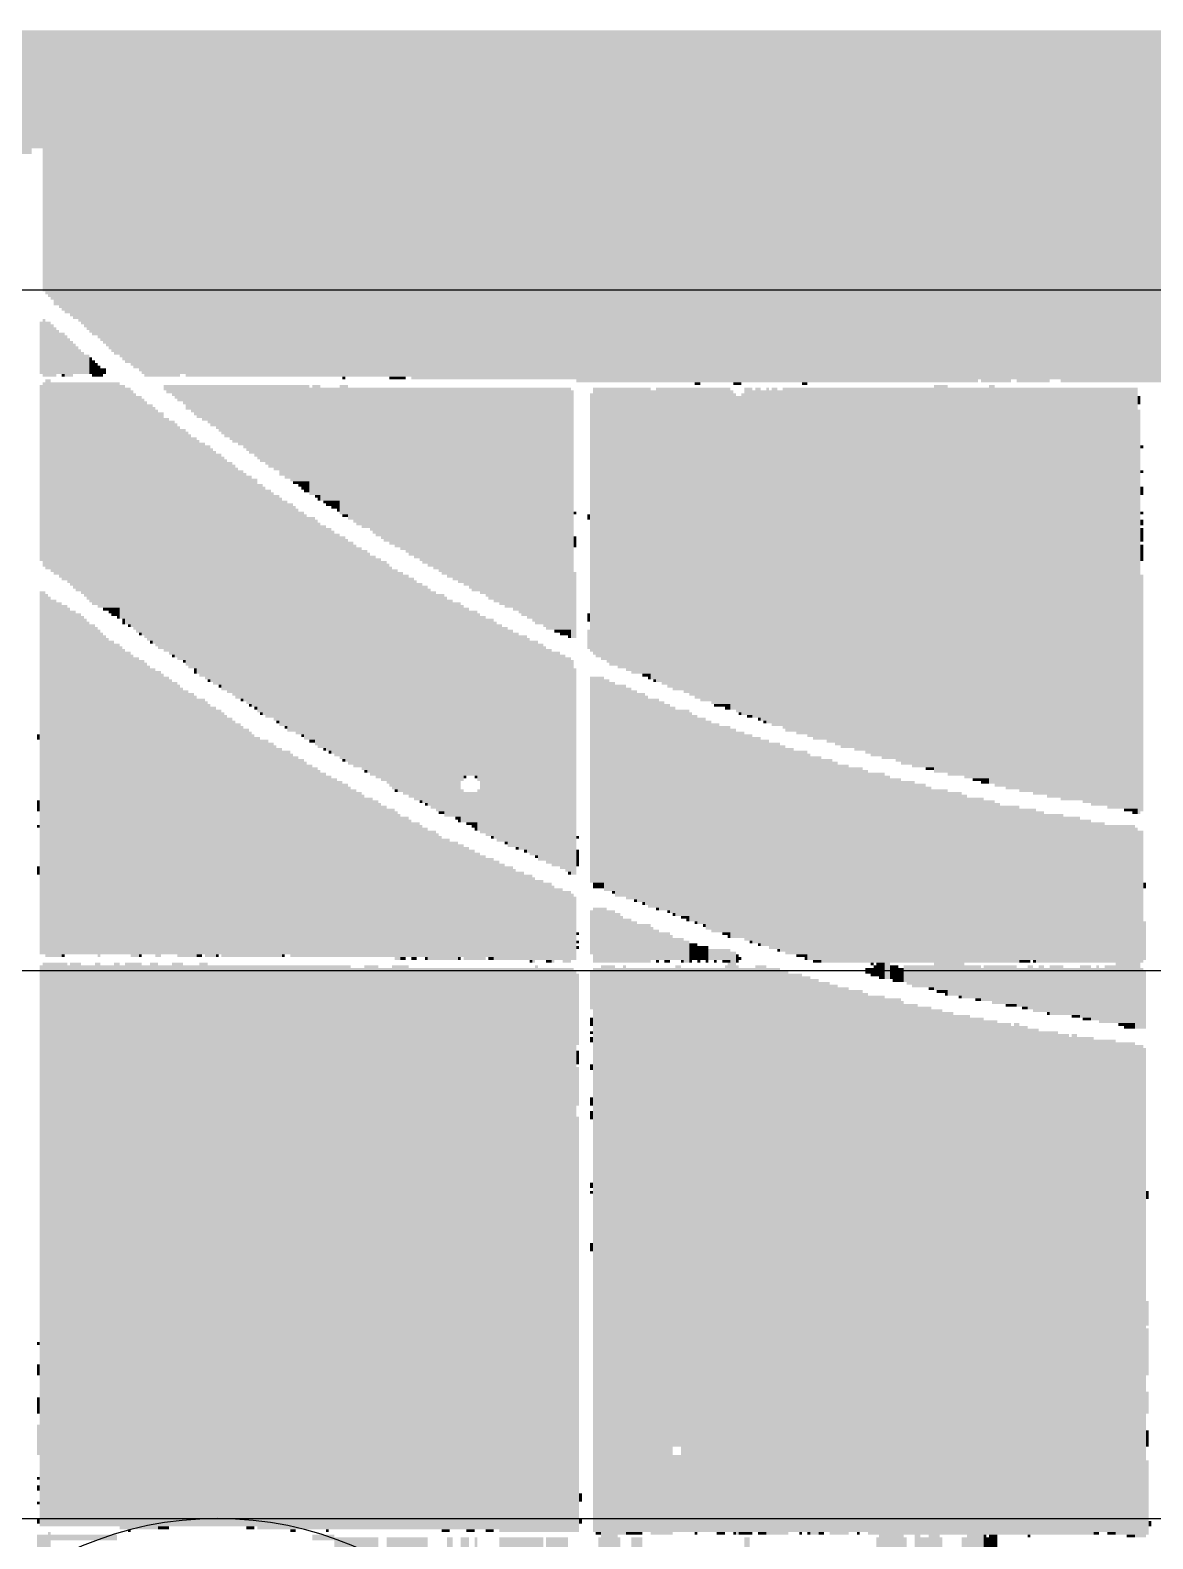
# Model space of a CAD drawing. Extents: x 0 to 19.7, y 0 to 11.
# Drawn here: x 9.705 to 12.667, y 6.698 to 10.681 of the extents above; entities that cross this region are included whole.
import ezdxf

# ---------------------------------------------------------------- set-up
doc = ezdxf.new("R2010")
doc.units = 0
doc.layers.get('0').update_dxf_attribs({"linetype": 'CONTINUOUS'})
doc.layers.add('1', color=1, linetype='CONTINUOUS')

# ---------------------------------------------------------------- blocks, each defined once
blk = doc.blocks.new('*U0')
at = {"color": 7}
for points in [[(0, 1471), (2713, 1471), (0, 1452), (2713, 1452)], [(313, 1452), (2713, 1452), (313, 1450), (2713, 1450)], [(314, 1450), (2713, 1450), (314, 1438), (2713, 1438)], [(315, 1438), (2713, 1438), (315, 1428), (2713, 1428)], [(315, 1428), (1337, 1428), (315, 1426), (1337, 1426)], [(1341, 1428), (2713, 1428), (1341, 1408), (2713, 1408)], [(1341, 1408), (2356, 1408), (1341, 1407), (2356, 1407)], [(1341, 1407), (2355, 1407), (1341, 1406), (2355, 1406)], [(1341, 1406), (2354, 1406), (1341, 1376), (2354, 1376)], [(1342, 1376), (2354, 1376), (1342, 1375), (2354, 1375)], [(1343, 1375), (2354, 1375), (1343, 1374), (2354, 1374)], [(1344, 1374), (2354, 1374), (1344, 1373), (2354, 1373)], [(1345, 1373), (2354, 1373), (1345, 1371), (2354, 1371)], [(1341, 1366), (1342, 1366), (1341, 1345), (1342, 1345)], [(1347, 1371), (2354, 1371), (1347, 1370), (2354, 1370)], [(1348, 1370), (2354, 1370), (1348, 1369), (2354, 1369)], [(1349, 1369), (2354, 1369), (1349, 1368), (2354, 1368)], [(1351, 1368), (2353, 1368), (1351, 1367), (2353, 1367)], [(1352, 1367), (2353, 1367), (1352, 1366), (2353, 1366)], [(1354, 1366), (2352, 1366), (1354, 1365), (2352, 1365)], [(1340, 1365), (1341, 1365), (1340, 1346), (1341, 1346)], [(1342, 1365), (1344, 1365), (1342, 1345), (1344, 1345)], [(1344, 1364), (1345, 1364), (1344, 1345), (1345, 1345)], [(1345, 1363), (1346, 1363), (1345, 1345), (1346, 1345)], [(1346, 1362), (1347, 1362), (1346, 1346), (1347, 1346)], [(1347, 1361), (1349, 1361), (1347, 1346), (1349, 1346)], [(1355, 1365), (2350, 1365), (1355, 1364), (2350, 1364)], [(1356, 1364), (2349, 1364), (1356, 1363), (2349, 1363)], [(1357, 1363), (2348, 1363), (1357, 1362), (2348, 1362)], [(1358, 1362), (2347, 1362), (1358, 1361), (2347, 1361)], [(1359, 1361), (2346, 1361), (1359, 1360), (2346, 1360)], [(1349, 1360), (1350, 1360), (1349, 1345), (1350, 1345)], [(1350, 1359), (1351, 1359), (1350, 1345), (1351, 1345)], [(1351, 1358), (1352, 1358), (1351, 1345), (1352, 1345)], [(1352, 1357), (1353, 1357), (1352, 1346), (1353, 1346)], [(1353, 1356), (1354, 1356), (1353, 1346), (1354, 1346)], [(1354, 1355), (1355, 1355), (1354, 1346), (1355, 1346)], [(1361, 1360), (2345, 1360), (1361, 1359), (2345, 1359)], [(1362, 1359), (2343, 1359), (1362, 1358), (2343, 1358)], [(1363, 1358), (2343, 1358), (1363, 1357), (2343, 1357)], [(1364, 1357), (2341, 1357), (1364, 1356), (2341, 1356)], [(1365, 1356), (2340, 1356), (1365, 1355), (2340, 1355)], [(1366, 1355), (2339, 1355), (1366, 1354), (2339, 1354)], [(1355, 1354), (1356, 1354), (1355, 1346), (1356, 1346)], [(1356, 1353), (1358, 1353), (1356, 1346), (1358, 1346)], [(1358, 1352), (1359, 1352), (1358, 1346), (1359, 1346)], [(1359, 1351), (1360, 1351), (1359, 1345), (1360, 1345)], [(1360, 1350), (1361, 1350), (1360, 1345), (1361, 1345)], [(1367, 1354), (2338, 1354), (1367, 1353), (2338, 1353)], [(1369, 1353), (2337, 1353), (1369, 1352), (2337, 1352)], [(1370, 1352), (2336, 1352), (1370, 1351), (2336, 1351)], [(1371, 1351), (2334, 1351), (1371, 1350), (2334, 1350)], [(1373, 1350), (2333, 1350), (1373, 1349), (2333, 1349)], [(1342, 1344), (1344, 1344), (1342, 1275), (1344, 1275)], [(1348, 1346), (1349, 1346), (1348, 1345), (1349, 1345)], [(1361, 1349), (1362, 1349), (1361, 1345), (1362, 1345)], [(1362, 1348), (1364, 1348), (1362, 1346), (1364, 1346)], [(1362, 1346), (1363, 1346), (1362, 1345), (1363, 1345)], [(1374, 1349), (2332, 1349), (1374, 1348), (2332, 1348)], [(1376, 1348), (2331, 1348), (1376, 1347), (2331, 1347)], [(1377, 1347), (2330, 1347), (1377, 1346), (2330, 1346)], [(1378, 1346), (1391, 1346), (1378, 1345), (1391, 1345)], [(1393, 1346), (2329, 1346), (1393, 1345), (2329, 1345)], [(1450, 1345), (1451, 1345), (1450, 1344), (1451, 1344)], [(1467, 1345), (1473, 1345), (1467, 1344), (1473, 1344)], [(1475, 1345), (2328, 1345), (1475, 1344), (2328, 1344)], [(1535, 1344), (1681, 1344), (1535, 1343), (1681, 1343)], [(1682, 1344), (1693, 1344), (1682, 1343), (1693, 1343)], [(1695, 1344), (1707, 1344), (1695, 1343), (1707, 1343)], [(1711, 1344), (2153, 1344), (1711, 1343), (2153, 1343)], [(1340, 1342), (1341, 1342), (1340, 1278), (1341, 1278)], [(1341, 1343), (1342, 1343), (1341, 1276), (1342, 1276)], [(1344, 1343), (1369, 1343), (1344, 1274), (1369, 1274)], [(1369, 1342), (1371, 1342), (1369, 1257), (1371, 1257)], [(1371, 1341), (1373, 1341), (1371, 1255), (1373, 1255)], [(1373, 1340), (1374, 1340), (1373, 1254), (1374, 1254)], [(1374, 1339), (1375, 1339), (1374, 1253), (1375, 1253)], [(1385, 1342), (1438, 1342), (1385, 1340), (1438, 1340)], [(1386, 1340), (1438, 1340), (1386, 1339), (1438, 1339)], [(1388, 1339), (1438, 1339), (1388, 1338), (1438, 1338)], [(1438, 1341), (1439, 1341), (1438, 1302), (1439, 1302)], [(1439, 1342), (1442, 1342), (1439, 1302), (1442, 1302)], [(1442, 1341), (1449, 1341), (1442, 1300), (1449, 1300)], [(1449, 1342), (1452, 1342), (1449, 1295), (1452, 1295)], [(1452, 1341), (1533, 1341), (1452, 1293), (1533, 1293)], [(1533, 1340), (1534, 1340), (1533, 1250), (1534, 1250)], [(1540, 1339), (1541, 1339), (1540, 1245), (1541, 1245)], [(1541, 1341), (1562, 1341), (1541, 1244), (1562, 1244)], [(1562, 1340), (1564, 1340), (1562, 1235), (1564, 1235)], [(1564, 1341), (1591, 1341), (1564, 1234), (1591, 1234)], [(1578, 1343), (1580, 1343), (1578, 1342), (1580, 1342)], [(1591, 1340), (1592, 1340), (1591, 1224), (1592, 1224)], [(1592, 1343), (1595, 1343), (1592, 1342), (1595, 1342)], [(1592, 1339), (1593, 1339), (1592, 1224), (1593, 1224)], [(1595, 1339), (1596, 1339), (1595, 1222), (1596, 1222)], [(1596, 1341), (1599, 1341), (1596, 1222), (1599, 1222)], [(1599, 1340), (1600, 1340), (1599, 1221), (1600, 1221)], [(1600, 1341), (1602, 1341), (1600, 1221), (1602, 1221)], [(1602, 1340), (1604, 1340), (1602, 1220), (1604, 1220)], [(1604, 1341), (1605, 1341), (1604, 1219), (1605, 1219)], [(1605, 1340), (1606, 1340), (1605, 1219), (1606, 1219)], [(1606, 1341), (1608, 1341), (1606, 1218), (1608, 1218)], [(1608, 1340), (1610, 1340), (1608, 1218), (1610, 1218)], [(1610, 1341), (1665, 1341), (1610, 1217), (1665, 1217)], [(1617, 1343), (1619, 1343), (1617, 1342), (1619, 1342)], [(1665, 1342), (1670, 1342), (1665, 1201), (1670, 1201)], [(1670, 1341), (1685, 1341), (1670, 1200), (1685, 1200)], [(1685, 1342), (1687, 1342), (1685, 1197), (1687, 1197)], [(1687, 1341), (1739, 1341), (1687, 1196), (1739, 1196)], [(1375, 1338), (1377, 1338), (1375, 1252), (1377, 1252)], [(1377, 1337), (1378, 1337), (1377, 1251), (1378, 1251)], [(1378, 1336), (1379, 1336), (1378, 1250), (1379, 1250)], [(1379, 1335), (1381, 1335), (1379, 1249), (1381, 1249)], [(1381, 1334), (1382, 1334), (1381, 1248), (1382, 1248)], [(1382, 1333), (1383, 1333), (1382, 1247), (1383, 1247)], [(1389, 1338), (1438, 1338), (1389, 1337), (1438, 1337)], [(1390, 1337), (1438, 1337), (1390, 1336), (1438, 1336)], [(1392, 1336), (1438, 1336), (1392, 1335), (1438, 1335)], [(1393, 1335), (1438, 1335), (1393, 1333), (1438, 1333)], [(1395, 1333), (1438, 1333), (1395, 1332), (1438, 1332)], [(1593, 1338), (1595, 1338), (1593, 1223), (1595, 1223)], [(1739, 1338), (1740, 1338), (1739, 1335), (1740, 1335)], [(1739, 1333), (1740, 1333), (1739, 1186), (1740, 1186)], [(1383, 1332), (1385, 1332), (1383, 1246), (1385, 1246)], [(1385, 1330), (1387, 1330), (1385, 1245), (1387, 1245)], [(1387, 1329), (1389, 1329), (1387, 1244), (1389, 1244)], [(1389, 1328), (1390, 1328), (1389, 1243), (1390, 1243)], [(1396, 1332), (1438, 1332), (1396, 1331), (1438, 1331)], [(1397, 1331), (1438, 1331), (1397, 1330), (1438, 1330)], [(1399, 1330), (1438, 1330), (1399, 1329), (1438, 1329)], [(1401, 1329), (1438, 1329), (1401, 1328), (1438, 1328)], [(1402, 1328), (1438, 1328), (1402, 1327), (1438, 1327)], [(1390, 1327), (1391, 1327), (1390, 1242), (1391, 1242)], [(1391, 1326), (1393, 1326), (1391, 1242), (1393, 1242)], [(1393, 1325), (1394, 1325), (1393, 1240), (1394, 1240)], [(1394, 1324), (1395, 1324), (1394, 1239), (1395, 1239)], [(1395, 1323), (1397, 1323), (1395, 1239), (1397, 1239)], [(1397, 1322), (1398, 1322), (1397, 1237), (1398, 1237)], [(1404, 1327), (1438, 1327), (1404, 1326), (1438, 1326)], [(1405, 1326), (1438, 1326), (1405, 1325), (1438, 1325)], [(1406, 1325), (1438, 1325), (1406, 1324), (1438, 1324)], [(1407, 1324), (1438, 1324), (1407, 1323), (1438, 1323)], [(1409, 1323), (1438, 1323), (1409, 1322), (1438, 1322)], [(1410, 1322), (1438, 1322), (1410, 1321), (1438, 1321)], [(1398, 1321), (1400, 1321), (1398, 1236), (1400, 1236)], [(1400, 1320), (1402, 1320), (1400, 1235), (1402, 1235)], [(1402, 1319), (1403, 1319), (1402, 1234), (1403, 1234)], [(1403, 1318), (1404, 1318), (1403, 1233), (1404, 1233)], [(1404, 1317), (1406, 1317), (1404, 1233), (1406, 1233)], [(1412, 1321), (1438, 1321), (1412, 1320), (1438, 1320)], [(1414, 1320), (1438, 1320), (1414, 1319), (1438, 1319)], [(1415, 1319), (1438, 1319), (1415, 1318), (1438, 1318)], [(1416, 1318), (1438, 1318), (1416, 1317), (1438, 1317)], [(1418, 1317), (1438, 1317), (1418, 1316), (1438, 1316)], [(1740, 1320), (1741, 1320), (1740, 1319), (1741, 1319)], [(1406, 1316), (1407, 1316), (1406, 1231), (1407, 1231)], [(1407, 1315), (1408, 1315), (1407, 1231), (1408, 1231)], [(1408, 1314), (1410, 1314), (1408, 1230), (1410, 1230)], [(1410, 1313), (1411, 1313), (1410, 1229), (1411, 1229)], [(1411, 1312), (1412, 1312), (1411, 1228), (1412, 1228)], [(1412, 1311), (1414, 1311), (1412, 1228), (1414, 1228)], [(1419, 1316), (1438, 1316), (1419, 1315), (1438, 1315)], [(1420, 1315), (1438, 1315), (1420, 1314), (1438, 1314)], [(1422, 1314), (1438, 1314), (1422, 1313), (1438, 1313)], [(1423, 1313), (1438, 1313), (1423, 1312), (1438, 1312)], [(1425, 1312), (1438, 1312), (1425, 1311), (1438, 1311)], [(1427, 1311), (1438, 1311), (1427, 1309), (1438, 1309)], [(1740, 1311), (1741, 1311), (1740, 1310), (1741, 1310)], [(1414, 1310), (1415, 1310), (1414, 1227), (1415, 1227)], [(1415, 1309), (1417, 1309), (1415, 1226), (1417, 1226)], [(1417, 1308), (1419, 1308), (1417, 1225), (1419, 1225)], [(1419, 1306), (1421, 1306), (1419, 1223), (1421, 1223)], [(1429, 1309), (1438, 1309), (1429, 1308), (1438, 1308)], [(1431, 1308), (1438, 1308), (1431, 1307), (1438, 1307)], [(1432, 1307), (1438, 1307), (1432, 1306), (1438, 1306)], [(1434, 1306), (1438, 1306), (1434, 1305), (1438, 1305)], [(1421, 1305), (1422, 1305), (1421, 1222), (1422, 1222)], [(1422, 1304), (1424, 1304), (1422, 1221), (1424, 1221)], [(1424, 1303), (1425, 1303), (1424, 1221), (1425, 1221)], [(1425, 1302), (1427, 1302), (1425, 1220), (1427, 1220)], [(1427, 1301), (1428, 1301), (1427, 1218), (1428, 1218)], [(1428, 1300), (1430, 1300), (1428, 1218), (1430, 1218)], [(1435, 1305), (1438, 1305), (1435, 1304), (1438, 1304)], [(1436, 1304), (1438, 1304), (1436, 1303), (1438, 1303)], [(1440, 1302), (1442, 1302), (1440, 1301), (1442, 1301)], [(1441, 1301), (1442, 1301), (1441, 1300), (1442, 1300)], [(1443, 1300), (1449, 1300), (1443, 1299), (1449, 1299)], [(1740, 1305), (1741, 1305), (1740, 1302), (1741, 1302)], [(1430, 1299), (1432, 1299), (1430, 1216), (1432, 1216)], [(1432, 1298), (1433, 1298), (1432, 1216), (1433, 1216)], [(1433, 1297), (1434, 1297), (1433, 1215), (1434, 1215)], [(1434, 1296), (1436, 1296), (1434, 1215), (1436, 1215)], [(1436, 1295), (1437, 1295), (1436, 1213), (1437, 1213)], [(1444, 1299), (1449, 1299), (1444, 1298), (1449, 1298)], [(1446, 1298), (1449, 1298), (1446, 1297), (1449, 1297)], [(1448, 1297), (1449, 1297), (1448, 1296), (1449, 1296)], [(1450, 1295), (1452, 1295), (1450, 1294), (1452, 1294)], [(1534, 1296), (1535, 1296), (1534, 1295), (1535, 1295)], [(1539, 1295), (1540, 1295), (1539, 1293), (1540, 1293)], [(1740, 1296), (1741, 1296), (1740, 1295), (1741, 1295)], [(1437, 1294), (1440, 1294), (1437, 1213), (1440, 1213)], [(1440, 1293), (1441, 1293), (1440, 1211), (1441, 1211)], [(1441, 1292), (1442, 1292), (1441, 1210), (1442, 1210)], [(1442, 1291), (1444, 1291), (1442, 1210), (1444, 1210)], [(1444, 1290), (1446, 1290), (1444, 1209), (1446, 1209)], [(1446, 1289), (1447, 1289), (1446, 1208), (1447, 1208)], [(1454, 1293), (1533, 1293), (1454, 1292), (1533, 1292)], [(1455, 1292), (1533, 1292), (1455, 1291), (1533, 1291)], [(1457, 1291), (1533, 1291), (1457, 1290), (1533, 1290)], [(1460, 1290), (1533, 1290), (1460, 1289), (1533, 1289)], [(1461, 1289), (1533, 1289), (1461, 1288), (1533, 1288)], [(1740, 1293), (1741, 1293), (1740, 1291), (1741, 1291)], [(1740, 1290), (1741, 1290), (1740, 1285), (1741, 1285)], [(1447, 1288), (1449, 1288), (1447, 1207), (1449, 1207)], [(1449, 1287), (1451, 1287), (1449, 1206), (1451, 1206)], [(1451, 1286), (1452, 1286), (1451, 1205), (1452, 1205)], [(1452, 1285), (1454, 1285), (1452, 1204), (1454, 1204)], [(1454, 1284), (1455, 1284), (1454, 1203), (1455, 1203)], [(1462, 1288), (1533, 1288), (1462, 1287), (1533, 1287)], [(1464, 1287), (1533, 1287), (1464, 1286), (1533, 1286)], [(1465, 1286), (1533, 1286), (1465, 1285), (1533, 1285)], [(1467, 1285), (1533, 1285), (1467, 1284), (1533, 1284)], [(1469, 1284), (1533, 1284), (1469, 1283), (1533, 1283)], [(1534, 1287), (1535, 1287), (1534, 1283), (1535, 1283)], [(1740, 1284), (1741, 1284), (1740, 1278), (1741, 1278)], [(1455, 1283), (1457, 1283), (1455, 1203), (1457, 1203)], [(1457, 1282), (1459, 1282), (1457, 1202), (1459, 1202)], [(1459, 1281), (1460, 1281), (1459, 1201), (1460, 1201)], [(1460, 1280), (1462, 1280), (1460, 1200), (1462, 1200)], [(1462, 1279), (1464, 1279), (1462, 1199), (1464, 1199)], [(1471, 1283), (1533, 1283), (1471, 1282), (1533, 1282)], [(1473, 1282), (1533, 1282), (1473, 1281), (1533, 1281)], [(1474, 1281), (1533, 1281), (1474, 1280), (1533, 1280)], [(1476, 1280), (1533, 1280), (1476, 1279), (1533, 1279)], [(1478, 1279), (1533, 1279), (1478, 1278), (1533, 1278)], [(1345, 1274), (1369, 1274), (1345, 1273), (1369, 1273)], [(1347, 1273), (1369, 1273), (1347, 1272), (1369, 1272)], [(1464, 1278), (1466, 1278), (1464, 1198), (1466, 1198)], [(1466, 1277), (1467, 1277), (1466, 1197), (1467, 1197)], [(1467, 1276), (1468, 1276), (1467, 1196), (1468, 1196)], [(1468, 1275), (1470, 1275), (1468, 1195), (1470, 1195)], [(1470, 1274), (1472, 1274), (1470, 1194), (1472, 1194)], [(1472, 1273), (1474, 1273), (1472, 1193), (1474, 1193)], [(1479, 1278), (1533, 1278), (1479, 1277), (1533, 1277)], [(1481, 1277), (1533, 1277), (1481, 1276), (1533, 1276)], [(1483, 1276), (1533, 1276), (1483, 1275), (1533, 1275)], [(1485, 1275), (1533, 1275), (1485, 1274), (1533, 1274)], [(1486, 1274), (1533, 1274), (1486, 1273), (1533, 1273)], [(1488, 1273), (1533, 1273), (1488, 1272), (1533, 1272)], [(1534, 1274), (1535, 1274), (1534, 1250), (1535, 1250)], [(1740, 1273), (1741, 1273), (1740, 1187), (1741, 1187)], [(1348, 1272), (1369, 1272), (1348, 1271), (1369, 1271)], [(1350, 1271), (1369, 1271), (1350, 1270), (1369, 1270)], [(1351, 1270), (1369, 1270), (1351, 1269), (1369, 1269)], [(1352, 1269), (1369, 1269), (1352, 1268), (1369, 1268)], [(1353, 1268), (1369, 1268), (1353, 1267), (1369, 1267)], [(1474, 1272), (1476, 1272), (1474, 1192), (1476, 1192)], [(1476, 1271), (1477, 1271), (1476, 1191), (1477, 1191)], [(1477, 1270), (1479, 1270), (1477, 1191), (1479, 1191)], [(1479, 1269), (1481, 1269), (1479, 1190), (1481, 1190)], [(1481, 1268), (1482, 1268), (1481, 1189), (1482, 1189)], [(1490, 1272), (1533, 1272), (1490, 1271), (1533, 1271)], [(1492, 1271), (1533, 1271), (1492, 1270), (1533, 1270)], [(1494, 1270), (1533, 1270), (1494, 1269), (1533, 1269)], [(1496, 1269), (1533, 1269), (1496, 1268), (1533, 1268)], [(1497, 1268), (1533, 1268), (1497, 1267), (1533, 1267)], [(1340, 1267), (1342, 1267), (1340, 1135), (1342, 1135)], [(1342, 1266), (1343, 1266), (1342, 1134), (1343, 1134)], [(1343, 1265), (1344, 1265), (1343, 1134), (1344, 1134)], [(1344, 1264), (1346, 1264), (1344, 1134), (1346, 1134)], [(1346, 1263), (1348, 1263), (1346, 1134), (1348, 1134)], [(1348, 1262), (1350, 1262), (1348, 1135), (1350, 1135)], [(1355, 1267), (1369, 1267), (1355, 1266), (1369, 1266)], [(1356, 1266), (1369, 1266), (1356, 1265), (1369, 1265)], [(1357, 1265), (1369, 1265), (1357, 1264), (1369, 1264)], [(1358, 1264), (1369, 1264), (1358, 1263), (1369, 1263)], [(1359, 1263), (1369, 1263), (1359, 1262), (1369, 1262)], [(1361, 1262), (1369, 1262), (1361, 1261), (1369, 1261)], [(1482, 1267), (1484, 1267), (1482, 1188), (1484, 1188)], [(1484, 1266), (1487, 1266), (1484, 1187), (1487, 1187)], [(1487, 1265), (1488, 1265), (1487, 1185), (1488, 1185)], [(1488, 1264), (1490, 1264), (1488, 1185), (1490, 1185)], [(1490, 1263), (1493, 1263), (1490, 1185), (1493, 1185)], [(1493, 1262), (1494, 1262), (1493, 1198), (1494, 1198)], [(1500, 1267), (1533, 1267), (1500, 1266), (1533, 1266)], [(1502, 1266), (1533, 1266), (1502, 1265), (1533, 1265)], [(1503, 1265), (1533, 1265), (1503, 1264), (1533, 1264)], [(1505, 1264), (1533, 1264), (1505, 1263), (1533, 1263)], [(1507, 1263), (1533, 1263), (1507, 1262), (1533, 1262)], [(1509, 1262), (1533, 1262), (1509, 1261), (1533, 1261)], [(1350, 1261), (1351, 1261), (1350, 1135), (1351, 1135)], [(1351, 1260), (1353, 1260), (1351, 1135), (1353, 1135)], [(1353, 1259), (1355, 1259), (1353, 1135), (1355, 1135)], [(1355, 1258), (1356, 1258), (1355, 1135), (1356, 1135)], [(1356, 1257), (1357, 1257), (1356, 1135), (1357, 1135)], [(1363, 1261), (1369, 1261), (1363, 1260), (1369, 1260)], [(1365, 1260), (1369, 1260), (1365, 1259), (1369, 1259)], [(1366, 1259), (1369, 1259), (1366, 1258), (1369, 1258)], [(1368, 1258), (1369, 1258), (1368, 1257), (1369, 1257)], [(1370, 1257), (1371, 1257), (1370, 1255), (1371, 1255)], [(1494, 1261), (1496, 1261), (1494, 1200), (1496, 1200)], [(1496, 1260), (1499, 1260), (1496, 1200), (1499, 1200)], [(1499, 1259), (1500, 1259), (1499, 1198), (1500, 1198)], [(1500, 1258), (1502, 1258), (1500, 1179), (1502, 1179)], [(1502, 1257), (1505, 1257), (1502, 1178), (1505, 1178)], [(1512, 1261), (1533, 1261), (1512, 1260), (1533, 1260)], [(1514, 1260), (1533, 1260), (1514, 1259), (1533, 1259)], [(1515, 1259), (1533, 1259), (1515, 1258), (1533, 1258)], [(1517, 1258), (1533, 1258), (1517, 1257), (1533, 1257)], [(1519, 1257), (1533, 1257), (1519, 1256), (1533, 1256)], [(1539, 1259), (1540, 1259), (1539, 1256), (1540, 1256)], [(1357, 1256), (1358, 1256), (1357, 1135), (1358, 1135)], [(1358, 1255), (1360, 1255), (1358, 1135), (1360, 1135)], [(1360, 1254), (1361, 1254), (1360, 1135), (1361, 1135)], [(1361, 1253), (1362, 1253), (1361, 1134), (1362, 1134)], [(1362, 1252), (1363, 1252), (1362, 1135), (1363, 1135)], [(1363, 1251), (1364, 1251), (1363, 1135), (1364, 1135)], [(1372, 1255), (1373, 1255), (1372, 1254), (1373, 1254)], [(1376, 1252), (1377, 1252), (1376, 1251), (1377, 1251)], [(1505, 1256), (1506, 1256), (1505, 1177), (1506, 1177)], [(1506, 1255), (1508, 1255), (1506, 1176), (1508, 1176)], [(1508, 1254), (1510, 1254), (1508, 1176), (1510, 1176)], [(1510, 1253), (1512, 1253), (1510, 1174), (1512, 1174)], [(1512, 1252), (1514, 1252), (1512, 1174), (1514, 1174)], [(1514, 1251), (1517, 1251), (1514, 1173), (1517, 1173)], [(1520, 1256), (1533, 1256), (1520, 1255), (1533, 1255)], [(1523, 1255), (1533, 1255), (1523, 1254), (1533, 1254)], [(1524, 1254), (1533, 1254), (1524, 1253), (1533, 1253)], [(1527, 1253), (1533, 1253), (1527, 1252), (1533, 1252)], [(1529, 1252), (1533, 1252), (1529, 1251), (1533, 1251)], [(1532, 1251), (1533, 1251), (1532, 1250), (1533, 1250)], [(1539, 1253), (1540, 1253), (1539, 1246), (1540, 1246)], [(1364, 1250), (1365, 1250), (1364, 1135), (1365, 1135)], [(1365, 1249), (1367, 1249), (1365, 1135), (1367, 1135)], [(1367, 1248), (1369, 1248), (1367, 1135), (1369, 1135)], [(1369, 1247), (1370, 1247), (1369, 1135), (1370, 1135)], [(1370, 1246), (1371, 1246), (1370, 1135), (1371, 1135)], [(1380, 1249), (1381, 1249), (1380, 1248), (1381, 1248)], [(1517, 1250), (1518, 1250), (1517, 1172), (1518, 1172)], [(1518, 1249), (1521, 1249), (1518, 1171), (1521, 1171)], [(1521, 1248), (1523, 1248), (1521, 1169), (1523, 1169)], [(1523, 1247), (1524, 1247), (1523, 1169), (1524, 1169)], [(1524, 1246), (1526, 1246), (1524, 1168), (1526, 1168)], [(1371, 1245), (1373, 1245), (1371, 1135), (1373, 1135)], [(1373, 1244), (1374, 1244), (1373, 1134), (1374, 1134)], [(1374, 1243), (1376, 1243), (1374, 1134), (1376, 1134)], [(1376, 1242), (1378, 1242), (1376, 1135), (1378, 1135)], [(1378, 1241), (1379, 1241), (1378, 1135), (1379, 1135)], [(1379, 1240), (1380, 1240), (1379, 1135), (1380, 1135)], [(1388, 1244), (1389, 1244), (1388, 1243), (1389, 1243)], [(1392, 1242), (1393, 1242), (1392, 1241), (1393, 1241)], [(1526, 1245), (1529, 1245), (1526, 1167), (1529, 1167)], [(1529, 1244), (1531, 1244), (1529, 1166), (1531, 1166)], [(1531, 1243), (1533, 1243), (1531, 1165), (1533, 1165)], [(1533, 1242), (1534, 1242), (1533, 1164), (1534, 1164)], [(1542, 1244), (1562, 1244), (1542, 1243), (1562, 1243)], [(1544, 1243), (1562, 1243), (1544, 1242), (1562, 1242)], [(1546, 1242), (1562, 1242), (1546, 1241), (1562, 1241)], [(1547, 1241), (1562, 1241), (1547, 1240), (1562, 1240)], [(1550, 1240), (1562, 1240), (1550, 1239), (1562, 1239)], [(1380, 1239), (1382, 1239), (1380, 1135), (1382, 1135)], [(1382, 1238), (1384, 1238), (1382, 1134), (1384, 1134)], [(1384, 1237), (1385, 1237), (1384, 1135), (1385, 1135)], [(1385, 1236), (1387, 1236), (1385, 1135), (1387, 1135)], [(1387, 1235), (1388, 1235), (1387, 1135), (1388, 1135)], [(1396, 1239), (1397, 1239), (1396, 1237), (1397, 1237)], [(1401, 1235), (1402, 1235), (1401, 1234), (1402, 1234)], [(1534, 1239), (1535, 1239), (1534, 1164), (1535, 1164)], [(1540, 1236), (1545, 1236), (1540, 1161), (1545, 1161)], [(1545, 1235), (1547, 1235), (1545, 1158), (1547, 1158)], [(1553, 1239), (1562, 1239), (1553, 1238), (1562, 1238)], [(1555, 1238), (1562, 1238), (1555, 1237), (1562, 1237)], [(1559, 1237), (1562, 1237), (1559, 1236), (1562, 1236)], [(1561, 1236), (1562, 1236), (1561, 1235), (1562, 1235)], [(1563, 1235), (1564, 1235), (1563, 1234), (1564, 1234)], [(1388, 1234), (1390, 1234), (1388, 1135), (1390, 1135)], [(1390, 1233), (1391, 1233), (1390, 1134), (1391, 1134)], [(1391, 1232), (1392, 1232), (1391, 1134), (1392, 1134)], [(1392, 1231), (1394, 1231), (1392, 1134), (1394, 1134)], [(1394, 1230), (1396, 1230), (1394, 1134), (1396, 1134)], [(1396, 1229), (1397, 1229), (1396, 1134), (1397, 1134)], [(1405, 1233), (1406, 1233), (1405, 1232), (1406, 1232)], [(1547, 1234), (1549, 1234), (1547, 1158), (1549, 1158)], [(1549, 1233), (1553, 1233), (1549, 1156), (1553, 1156)], [(1553, 1232), (1555, 1232), (1553, 1155), (1555, 1155)], [(1555, 1231), (1557, 1231), (1555, 1155), (1557, 1155)], [(1557, 1230), (1560, 1230), (1557, 1154), (1560, 1154)], [(1560, 1229), (1561, 1229), (1560, 1153), (1561, 1153)], [(1566, 1234), (1591, 1234), (1566, 1233), (1591, 1233)], [(1568, 1233), (1591, 1233), (1568, 1232), (1591, 1232)], [(1570, 1232), (1591, 1232), (1570, 1231), (1591, 1231)], [(1574, 1231), (1591, 1231), (1574, 1230), (1591, 1230)], [(1576, 1230), (1591, 1230), (1576, 1229), (1591, 1229)], [(1578, 1229), (1591, 1229), (1578, 1228), (1591, 1228)], [(1397, 1228), (1400, 1228), (1397, 1135), (1400, 1135)], [(1400, 1227), (1401, 1227), (1400, 1134), (1401, 1134)], [(1401, 1226), (1402, 1226), (1401, 1134), (1402, 1134)], [(1402, 1225), (1404, 1225), (1402, 1134), (1404, 1134)], [(1404, 1224), (1406, 1224), (1404, 1135), (1406, 1135)], [(1413, 1228), (1414, 1228), (1413, 1227), (1414, 1227)], [(1416, 1226), (1417, 1226), (1416, 1225), (1417, 1225)], [(1418, 1225), (1419, 1225), (1418, 1224), (1419, 1224)], [(1561, 1228), (1565, 1228), (1561, 1152), (1565, 1152)], [(1565, 1227), (1567, 1227), (1565, 1151), (1567, 1151)], [(1567, 1226), (1569, 1226), (1567, 1151), (1569, 1151)], [(1569, 1225), (1571, 1225), (1569, 1150), (1571, 1150)], [(1571, 1224), (1576, 1224), (1571, 1149), (1576, 1149)], [(1580, 1228), (1591, 1228), (1580, 1227), (1591, 1227)], [(1584, 1227), (1591, 1227), (1584, 1226), (1591, 1226)], [(1585, 1226), (1591, 1226), (1585, 1225), (1591, 1225)], [(1589, 1225), (1591, 1225), (1589, 1224), (1591, 1224)], [(1406, 1223), (1407, 1223), (1406, 1134), (1407, 1134)], [(1407, 1222), (1408, 1222), (1407, 1134), (1408, 1134)], [(1408, 1221), (1410, 1221), (1408, 1134), (1410, 1134)], [(1410, 1220), (1411, 1220), (1410, 1134), (1411, 1134)], [(1411, 1219), (1413, 1219), (1411, 1134), (1413, 1134)], [(1413, 1218), (1414, 1218), (1413, 1134), (1414, 1134)], [(1420, 1223), (1421, 1223), (1420, 1222), (1421, 1222)], [(1426, 1220), (1427, 1220), (1426, 1219), (1427, 1219)], [(1429, 1218), (1430, 1218), (1429, 1217), (1430, 1217)], [(1576, 1223), (1577, 1223), (1576, 1147), (1577, 1147)], [(1577, 1222), (1579, 1222), (1577, 1147), (1579, 1147)], [(1579, 1221), (1582, 1221), (1579, 1146), (1582, 1146)], [(1582, 1220), (1584, 1220), (1582, 1144), (1584, 1144)], [(1584, 1219), (1587, 1219), (1584, 1143), (1587, 1143)], [(1587, 1218), (1591, 1218), (1587, 1143), (1591, 1143)], [(1594, 1223), (1595, 1223), (1594, 1222), (1595, 1222)], [(1597, 1222), (1599, 1222), (1597, 1221), (1599, 1221)], [(1601, 1221), (1602, 1221), (1601, 1220), (1602, 1220)], [(1603, 1220), (1604, 1220), (1603, 1219), (1604, 1219)], [(1339, 1215), (1340, 1215), (1339, 1213), (1340, 1213)], [(1414, 1217), (1416, 1217), (1414, 1134), (1416, 1134)], [(1416, 1216), (1417, 1216), (1416, 1134), (1417, 1134)], [(1417, 1215), (1418, 1215), (1417, 1134), (1418, 1134)], [(1418, 1214), (1420, 1214), (1418, 1134), (1420, 1134)], [(1420, 1213), (1423, 1213), (1420, 1134), (1423, 1134)], [(1435, 1215), (1436, 1215), (1435, 1214), (1436, 1214)], [(1438, 1213), (1440, 1213), (1438, 1212), (1440, 1212)], [(1591, 1217), (1593, 1217), (1591, 1141), (1593, 1141)], [(1593, 1216), (1596, 1216), (1593, 1141), (1596, 1141)], [(1596, 1215), (1599, 1215), (1596, 1140), (1599, 1140)], [(1599, 1214), (1602, 1214), (1599, 1139), (1602, 1139)], [(1602, 1213), (1605, 1213), (1602, 1138), (1605, 1138)], [(1611, 1217), (1665, 1217), (1611, 1216), (1665, 1216)], [(1615, 1216), (1665, 1216), (1615, 1215), (1665, 1215)], [(1619, 1215), (1665, 1215), (1619, 1214), (1665, 1214)], [(1621, 1214), (1665, 1214), (1621, 1213), (1665, 1213)], [(1626, 1213), (1665, 1213), (1626, 1212), (1665, 1212)], [(1423, 1212), (1425, 1212), (1423, 1134), (1425, 1134)], [(1425, 1211), (1426, 1211), (1425, 1134), (1426, 1134)], [(1426, 1210), (1428, 1210), (1426, 1134), (1428, 1134)], [(1428, 1209), (1431, 1209), (1428, 1135), (1431, 1135)], [(1431, 1208), (1432, 1208), (1431, 1134), (1432, 1134)], [(1432, 1207), (1434, 1207), (1432, 1134), (1434, 1134)], [(1443, 1210), (1444, 1210), (1443, 1209), (1444, 1209)], [(1445, 1209), (1446, 1209), (1445, 1208), (1446, 1208)], [(1605, 1212), (1609, 1212), (1605, 1137), (1609, 1137)], [(1609, 1211), (1611, 1211), (1609, 1136), (1611, 1136)], [(1611, 1210), (1614, 1210), (1611, 1135), (1614, 1135)], [(1614, 1209), (1619, 1209), (1614, 1135), (1619, 1135)], [(1619, 1208), (1620, 1208), (1619, 1133), (1620, 1133)], [(1620, 1207), (1624, 1207), (1620, 1133), (1624, 1133)], [(1629, 1212), (1665, 1212), (1629, 1211), (1665, 1211)], [(1631, 1211), (1665, 1211), (1631, 1210), (1665, 1210)], [(1636, 1210), (1665, 1210), (1636, 1209), (1665, 1209)], [(1640, 1209), (1665, 1209), (1640, 1208), (1665, 1208)], [(1642, 1208), (1665, 1208), (1642, 1207), (1665, 1207)], [(1646, 1207), (1665, 1207), (1646, 1206), (1665, 1206)], [(1434, 1206), (1436, 1206), (1434, 1134), (1436, 1134)], [(1436, 1205), (1437, 1205), (1436, 1134), (1437, 1134)], [(1437, 1204), (1439, 1204), (1437, 1134), (1439, 1134)], [(1439, 1203), (1441, 1203), (1439, 1134), (1441, 1134)], [(1441, 1202), (1442, 1202), (1441, 1134), (1442, 1134)], [(1450, 1206), (1451, 1206), (1450, 1205), (1451, 1205)], [(1458, 1202), (1459, 1202), (1458, 1201), (1459, 1201)], [(1624, 1206), (1628, 1206), (1624, 1132), (1628, 1132)], [(1628, 1205), (1630, 1205), (1628, 1132), (1630, 1132)], [(1630, 1204), (1634, 1204), (1630, 1132), (1634, 1132)], [(1634, 1203), (1639, 1203), (1634, 1132), (1639, 1132)], [(1639, 1202), (1641, 1202), (1639, 1132), (1641, 1132)], [(1651, 1206), (1665, 1206), (1651, 1205), (1665, 1205)], [(1653, 1205), (1665, 1205), (1653, 1204), (1665, 1204)], [(1657, 1204), (1665, 1204), (1657, 1203), (1665, 1203)], [(1662, 1203), (1665, 1203), (1662, 1202), (1665, 1202)], [(1442, 1201), (1444, 1201), (1442, 1134), (1444, 1134)], [(1444, 1200), (1446, 1200), (1444, 1134), (1446, 1134)], [(1446, 1199), (1448, 1199), (1446, 1134), (1448, 1134)], [(1448, 1198), (1450, 1198), (1448, 1134), (1450, 1134)], [(1450, 1197), (1452, 1197), (1450, 1134), (1452, 1134)], [(1452, 1196), (1453, 1196), (1452, 1134), (1453, 1134)], [(1494, 1200), (1495, 1200), (1494, 1199), (1495, 1199)], [(1498, 1200), (1499, 1200), (1498, 1199), (1499, 1199)], [(1641, 1201), (1647, 1201), (1641, 1132), (1647, 1132)], [(1647, 1200), (1649, 1200), (1647, 1126), (1649, 1126)], [(1649, 1199), (1653, 1199), (1649, 1132), (1653, 1132)], [(1653, 1198), (1658, 1198), (1653, 1132), (1658, 1132)], [(1658, 1197), (1662, 1197), (1658, 1132), (1662, 1132)], [(1662, 1196), (1664, 1196), (1662, 1132), (1664, 1132)], [(1676, 1200), (1685, 1200), (1676, 1199), (1685, 1199)], [(1679, 1199), (1685, 1199), (1679, 1198), (1685, 1198)], [(1682, 1198), (1685, 1198), (1682, 1197), (1685, 1197)], [(1691, 1196), (1739, 1196), (1691, 1195), (1739, 1195)], [(1339, 1191), (1340, 1191), (1339, 1187), (1340, 1187)], [(1453, 1195), (1455, 1195), (1453, 1134), (1455, 1134)], [(1455, 1194), (1457, 1194), (1455, 1134), (1457, 1134)], [(1457, 1193), (1458, 1193), (1457, 1134), (1458, 1134)], [(1458, 1192), (1461, 1192), (1458, 1134), (1461, 1134)], [(1461, 1191), (1463, 1191), (1461, 1134), (1463, 1134)], [(1469, 1195), (1470, 1195), (1469, 1194), (1470, 1194)], [(1478, 1191), (1479, 1191), (1478, 1190), (1479, 1190)], [(1493, 1195), (1494, 1195), (1493, 1183), (1494, 1183)], [(1494, 1194), (1499, 1194), (1494, 1183), (1499, 1183)], [(1499, 1195), (1500, 1195), (1499, 1180), (1500, 1180)], [(1664, 1195), (1670, 1195), (1664, 1132), (1670, 1132)], [(1670, 1194), (1675, 1194), (1670, 1120), (1675, 1120)], [(1675, 1193), (1677, 1193), (1675, 1132), (1677, 1132)], [(1677, 1192), (1683, 1192), (1677, 1132), (1683, 1132)], [(1683, 1191), (1687, 1191), (1683, 1132), (1687, 1132)], [(1696, 1195), (1739, 1195), (1696, 1194), (1739, 1194)], [(1701, 1194), (1739, 1194), (1701, 1193), (1739, 1193)], [(1706, 1193), (1739, 1193), (1706, 1192), (1739, 1192)], [(1711, 1192), (1739, 1192), (1711, 1191), (1739, 1191)], [(1719, 1191), (1739, 1191), (1719, 1190), (1739, 1190)], [(1463, 1190), (1464, 1190), (1463, 1134), (1464, 1134)], [(1464, 1189), (1466, 1189), (1464, 1134), (1466, 1134)], [(1466, 1188), (1469, 1188), (1466, 1134), (1469, 1134)], [(1469, 1187), (1470, 1187), (1469, 1133), (1470, 1133)], [(1470, 1186), (1471, 1186), (1470, 1133), (1471, 1133)], [(1471, 1185), (1474, 1185), (1471, 1134), (1474, 1134)], [(1480, 1190), (1481, 1190), (1480, 1189), (1481, 1189)], [(1485, 1187), (1487, 1187), (1485, 1186), (1487, 1186)], [(1491, 1185), (1493, 1185), (1491, 1184), (1493, 1184)], [(1687, 1190), (1689, 1190), (1687, 1132), (1689, 1132)], [(1689, 1189), (1696, 1189), (1689, 1132), (1696, 1132)], [(1696, 1188), (1702, 1188), (1696, 1133), (1702, 1133)], [(1702, 1187), (1705, 1187), (1702, 1132), (1705, 1132)], [(1705, 1186), (1712, 1186), (1705, 1132), (1712, 1132)], [(1712, 1185), (1718, 1185), (1712, 1132), (1718, 1132)], [(1722, 1190), (1739, 1190), (1722, 1189), (1739, 1189)], [(1728, 1189), (1739, 1189), (1728, 1188), (1739, 1188)], [(1734, 1188), (1739, 1188), (1734, 1187), (1739, 1187)], [(1737, 1187), (1739, 1187), (1737, 1186), (1739, 1186)], [(1339, 1182), (1340, 1182), (1339, 1181), (1340, 1181)], [(1474, 1184), (1475, 1184), (1474, 1134), (1475, 1134)], [(1475, 1183), (1478, 1183), (1475, 1134), (1478, 1134)], [(1478, 1182), (1479, 1182), (1478, 1134), (1479, 1134)], [(1479, 1181), (1481, 1181), (1479, 1134), (1481, 1134)], [(1481, 1180), (1484, 1180), (1481, 1133), (1484, 1133)], [(1492, 1184), (1493, 1184), (1492, 1183), (1493, 1183)], [(1495, 1183), (1499, 1183), (1495, 1182), (1499, 1182)], [(1497, 1182), (1499, 1182), (1497, 1181), (1499, 1181)], [(1498, 1181), (1499, 1181), (1498, 1180), (1499, 1180)], [(1718, 1184), (1722, 1184), (1718, 1132), (1722, 1132)], [(1722, 1183), (1727, 1183), (1722, 1132), (1727, 1132)], [(1727, 1182), (1738, 1182), (1727, 1132), (1738, 1132)], [(1738, 1181), (1739, 1181), (1738, 1108), (1739, 1108)], [(1739, 1180), (1741, 1180), (1739, 1132), (1741, 1132)], [(1484, 1179), (1485, 1179), (1484, 1133), (1485, 1133)], [(1485, 1178), (1486, 1178), (1485, 1133), (1486, 1133)], [(1486, 1177), (1489, 1177), (1486, 1133), (1489, 1133)], [(1489, 1176), (1492, 1176), (1489, 1133), (1492, 1133)], [(1492, 1175), (1494, 1175), (1492, 1134), (1494, 1134)], [(1494, 1174), (1496, 1174), (1494, 1133), (1496, 1133)], [(1504, 1178), (1505, 1178), (1504, 1177), (1505, 1177)], [(1509, 1176), (1510, 1176), (1509, 1175), (1510, 1175)], [(1513, 1174), (1514, 1174), (1513, 1173), (1514, 1173)], [(1535, 1178), (1536, 1178), (1535, 1177), (1536, 1177)], [(1496, 1173), (1498, 1173), (1496, 1133), (1498, 1133)], [(1498, 1172), (1500, 1172), (1498, 1133), (1500, 1133)], [(1500, 1171), (1502, 1171), (1500, 1133), (1502, 1133)], [(1502, 1170), (1505, 1170), (1502, 1134), (1505, 1134)], [(1505, 1169), (1507, 1169), (1505, 1133), (1507, 1133)], [(1516, 1173), (1517, 1173), (1516, 1172), (1517, 1172)], [(1520, 1171), (1521, 1171), (1520, 1170), (1521, 1170)], [(1535, 1173), (1536, 1173), (1535, 1167), (1536, 1167)], [(1339, 1167), (1340, 1167), (1339, 1164), (1340, 1164)], [(1507, 1168), (1509, 1168), (1507, 1133), (1509, 1133)], [(1509, 1167), (1512, 1167), (1509, 1133), (1512, 1133)], [(1512, 1166), (1513, 1166), (1512, 1133), (1513, 1133)], [(1513, 1165), (1516, 1165), (1513, 1133), (1516, 1133)], [(1516, 1164), (1519, 1164), (1516, 1133), (1519, 1133)], [(1519, 1163), (1520, 1163), (1519, 1132), (1520, 1132)], [(1532, 1165), (1533, 1165), (1532, 1164), (1533, 1164)], [(1520, 1162), (1523, 1162), (1520, 1133), (1523, 1133)], [(1523, 1161), (1526, 1161), (1523, 1133), (1526, 1133)], [(1526, 1160), (1527, 1160), (1526, 1132), (1527, 1132)], [(1527, 1159), (1530, 1159), (1527, 1133), (1530, 1133)], [(1530, 1158), (1533, 1158), (1530, 1132), (1533, 1132)], [(1541, 1161), (1545, 1161), (1541, 1159), (1545, 1159)], [(1548, 1158), (1549, 1158), (1548, 1157), (1549, 1157)], [(1741, 1161), (1742, 1161), (1741, 1159), (1742, 1159)], [(1533, 1157), (1534, 1157), (1533, 1133), (1534, 1133)], [(1534, 1156), (1535, 1156), (1534, 1133), (1535, 1133)], [(1541, 1152), (1546, 1152), (1541, 1132), (1546, 1132)], [(1556, 1155), (1557, 1155), (1556, 1154), (1557, 1154)], [(1559, 1154), (1560, 1154), (1559, 1153), (1560, 1153)], [(1564, 1152), (1565, 1152), (1564, 1151), (1565, 1151)], [(1540, 1151), (1541, 1151), (1540, 1135), (1541, 1135)], [(1546, 1151), (1549, 1151), (1546, 1132), (1549, 1132)], [(1549, 1150), (1551, 1150), (1549, 1132), (1551, 1132)], [(1551, 1149), (1552, 1149), (1551, 1132), (1552, 1132)], [(1552, 1148), (1555, 1148), (1552, 1132), (1555, 1132)], [(1555, 1147), (1557, 1147), (1555, 1132), (1557, 1132)], [(1568, 1151), (1569, 1151), (1568, 1150), (1569, 1150)], [(1570, 1150), (1571, 1150), (1570, 1149), (1571, 1149)], [(1573, 1149), (1576, 1149), (1573, 1148), (1576, 1148)], [(1575, 1148), (1576, 1148), (1575, 1147), (1576, 1147)], [(1578, 1147), (1579, 1147), (1578, 1146), (1579, 1146)], [(1741, 1147), (1742, 1147), (1741, 1133), (1742, 1133)], [(1535, 1143), (1536, 1143), (1535, 1142), (1536, 1142)], [(1557, 1146), (1562, 1146), (1557, 1132), (1562, 1132)], [(1562, 1145), (1563, 1145), (1562, 1133), (1563, 1133)], [(1563, 1144), (1565, 1144), (1563, 1133), (1565, 1133)], [(1565, 1143), (1569, 1143), (1565, 1133), (1569, 1133)], [(1569, 1142), (1570, 1142), (1569, 1133), (1570, 1133)], [(1570, 1141), (1574, 1141), (1570, 1133), (1574, 1133)], [(1581, 1146), (1582, 1146), (1581, 1145), (1582, 1145)], [(1588, 1143), (1591, 1143), (1588, 1142), (1591, 1142)], [(1590, 1142), (1591, 1142), (1590, 1141), (1591, 1141)], [(1535, 1140), (1536, 1140), (1535, 1139), (1536, 1139)], [(1535, 1138), (1536, 1138), (1535, 1137), (1536, 1137)], [(1574, 1140), (1576, 1140), (1574, 1132), (1576, 1132)], [(1576, 1139), (1579, 1139), (1576, 1133), (1579, 1133)], [(1579, 1138), (1583, 1138), (1579, 1133), (1583, 1133)], [(1583, 1137), (1591, 1137), (1583, 1133), (1591, 1133)], [(1591, 1136), (1593, 1136), (1591, 925), (1593, 925)], [(1598, 1140), (1599, 1140), (1598, 1139), (1599, 1139)], [(1601, 1139), (1602, 1139), (1601, 1138), (1602, 1138)], [(1608, 1137), (1609, 1137), (1608, 1136), (1609, 1136)], [(1340, 1131), (1341, 1131), (1340, 927), (1341, 927)], [(1341, 1132), (1350, 1132), (1341, 927), (1350, 927)], [(1348, 1135), (1349, 1135), (1348, 1134), (1349, 1134)], [(1350, 1131), (1351, 1131), (1350, 927), (1351, 927)], [(1351, 1132), (1355, 1132), (1351, 927), (1355, 927)], [(1355, 1131), (1360, 1131), (1355, 927), (1360, 927)], [(1360, 1132), (1362, 1132), (1360, 927), (1362, 927)], [(1362, 1131), (1367, 1131), (1362, 927), (1367, 927)], [(1367, 1132), (1369, 1132), (1367, 927), (1369, 927)], [(1369, 1131), (1371, 1131), (1369, 926), (1371, 926)], [(1371, 1132), (1377, 1132), (1371, 926), (1377, 926)], [(1376, 1135), (1377, 1135), (1376, 1134), (1377, 1134)], [(1377, 1131), (1380, 1131), (1377, 926), (1380, 926)], [(1380, 1132), (1383, 1132), (1380, 926), (1383, 926)], [(1383, 1131), (1388, 1131), (1383, 927), (1388, 927)], [(1388, 1132), (1392, 1132), (1388, 927), (1392, 927)], [(1392, 1131), (1398, 1131), (1392, 927), (1398, 927)], [(1397, 1135), (1399, 1135), (1397, 1134), (1399, 1134)], [(1398, 1132), (1401, 1132), (1398, 927), (1401, 927)], [(1401, 1131), (1453, 1131), (1401, 927), (1453, 927)], [(1404, 1135), (1405, 1135), (1404, 1134), (1405, 1134)], [(1428, 1135), (1429, 1135), (1428, 1134), (1429, 1134)], [(1453, 1130), (1458, 1130), (1453, 926), (1458, 926)], [(1458, 1131), (1463, 1131), (1458, 926), (1463, 926)], [(1463, 1130), (1468, 1130), (1463, 926), (1468, 926)], [(1468, 1131), (1474, 1131), (1468, 926), (1474, 926)], [(1471, 1134), (1473, 1134), (1471, 1133), (1473, 1133)], [(1474, 1130), (1520, 1130), (1474, 926), (1520, 926)], [(1475, 1134), (1477, 1134), (1475, 1133), (1477, 1133)], [(1480, 1134), (1481, 1134), (1480, 1133), (1481, 1133)], [(1492, 1134), (1493, 1134), (1492, 1133), (1493, 1133)], [(1503, 1134), (1505, 1134), (1503, 1133), (1505, 1133)], [(1518, 1133), (1519, 1133), (1518, 1132), (1519, 1132)], [(1520, 1131), (1521, 1131), (1520, 925), (1521, 925)], [(1521, 1130), (1534, 1130), (1521, 925), (1534, 925)], [(1524, 1133), (1526, 1133), (1524, 1132), (1526, 1132)], [(1541, 1130), (1544, 1130), (1541, 925), (1544, 925)], [(1544, 1131), (1549, 1131), (1544, 723), (1549, 723)], [(1549, 1130), (1552, 1130), (1549, 924), (1552, 924)], [(1552, 1131), (1553, 1131), (1552, 924), (1553, 924)], [(1553, 1130), (1571, 1130), (1553, 956), (1571, 956)], [(1564, 1133), (1565, 1133), (1564, 1132), (1565, 1132)], [(1567, 1133), (1569, 1133), (1567, 1132), (1569, 1132)], [(1571, 1131), (1573, 1131), (1571, 956), (1573, 956)], [(1573, 1133), (1574, 1133), (1573, 1132), (1574, 1132)], [(1573, 1130), (1589, 1130), (1573, 925), (1589, 925)], [(1576, 1133), (1577, 1133), (1576, 1132), (1577, 1132)], [(1579, 1133), (1580, 1133), (1579, 1132), (1580, 1132)], [(1582, 1133), (1583, 1133), (1582, 1132), (1583, 1132)], [(1585, 1133), (1586, 1133), (1585, 1132), (1586, 1132)], [(1588, 1133), (1591, 1133), (1588, 1132), (1591, 1132)], [(1589, 1131), (1590, 1131), (1589, 925), (1590, 925)], [(1590, 1132), (1591, 1132), (1590, 925), (1591, 925)], [(1593, 1135), (1594, 1135), (1593, 1132), (1594, 1132)], [(1593, 1131), (1594, 1131), (1593, 924), (1594, 924)], [(1594, 1134), (1595, 1134), (1594, 1133), (1595, 1133)], [(1594, 1130), (1600, 1130), (1594, 925), (1600, 925)], [(1600, 1131), (1604, 1131), (1600, 925), (1604, 925)], [(1604, 1130), (1609, 1130), (1604, 924), (1609, 924)], [(1615, 1135), (1619, 1135), (1615, 1134), (1619, 1134)], [(1618, 1134), (1619, 1134), (1618, 1133), (1619, 1133)], [(1621, 1133), (1624, 1133), (1621, 1132), (1624, 1132)], [(1640, 1130), (1643, 1130), (1640, 1128), (1643, 1128)], [(1642, 1132), (1643, 1132), (1642, 1131), (1643, 1131)], [(1643, 1131), (1644, 1131), (1643, 1127), (1644, 1127)], [(1644, 1132), (1647, 1132), (1644, 1127), (1647, 1127)], [(1649, 1131), (1652, 1131), (1649, 1126), (1652, 1126)], [(1652, 1130), (1654, 1130), (1652, 1125), (1654, 1125)], [(1654, 1131), (1665, 1131), (1654, 1125), (1665, 1125)], [(1665, 1132), (1670, 1132), (1665, 1122), (1670, 1122)], [(1675, 1132), (1676, 1132), (1675, 1119), (1676, 1119)], [(1676, 1131), (1682, 1131), (1676, 1119), (1682, 1119)], [(1682, 1130), (1683, 1130), (1682, 1118), (1683, 1118)], [(1683, 1131), (1695, 1131), (1683, 1118), (1695, 1118)], [(1695, 1130), (1699, 1130), (1695, 1116), (1699, 1116)], [(1696, 1133), (1700, 1133), (1696, 1132), (1700, 1132)], [(1699, 1131), (1701, 1131), (1699, 1115), (1701, 1115)], [(1701, 1133), (1702, 1133), (1701, 1132), (1702, 1132)], [(1701, 1130), (1703, 1130), (1701, 1114), (1703, 1114)], [(1703, 1131), (1705, 1131), (1703, 1114), (1705, 1114)], [(1705, 1130), (1707, 1130), (1705, 1114), (1707, 1114)], [(1707, 1131), (1712, 1131), (1707, 1113), (1712, 1113)], [(1712, 1130), (1718, 1130), (1712, 1113), (1718, 1113)], [(1718, 1131), (1722, 1131), (1718, 1112), (1722, 1112)], [(1722, 1130), (1724, 1130), (1722, 1111), (1724, 1111)], [(1724, 1131), (1725, 1131), (1724, 1111), (1725, 1111)], [(1725, 1130), (1727, 1130), (1725, 1110), (1727, 1110)], [(1727, 1131), (1731, 1131), (1727, 1110), (1731, 1110)], [(1731, 1132), (1738, 1132), (1731, 1110), (1738, 1110)], [(1739, 1132), (1740, 1132), (1739, 1108), (1740, 1108)], [(1740, 1130), (1741, 1130), (1740, 1108), (1741, 1108)], [(1534, 1129), (1535, 1129), (1534, 925), (1535, 925)], [(1535, 1128), (1536, 1128), (1535, 1102), (1536, 1102)], [(1540, 1129), (1541, 1129), (1540, 1115), (1541, 1115)], [(1609, 1129), (1612, 1129), (1609, 924), (1612, 924)], [(1612, 1128), (1617, 1128), (1612, 925), (1617, 925)], [(1617, 1127), (1620, 1127), (1617, 925), (1620, 925)], [(1620, 1126), (1623, 1126), (1620, 924), (1623, 924)], [(1623, 1125), (1627, 1125), (1623, 925), (1627, 925)], [(1642, 1128), (1643, 1128), (1642, 1127), (1643, 1127)], [(1645, 1127), (1647, 1127), (1645, 1126), (1647, 1126)], [(1650, 1126), (1652, 1126), (1650, 1125), (1652, 1125)], [(1655, 1125), (1665, 1125), (1655, 1124), (1665, 1124)], [(1741, 1129), (1742, 1129), (1741, 1108), (1742, 1108)], [(1627, 1124), (1630, 1124), (1627, 924), (1630, 924)], [(1630, 1123), (1634, 1123), (1630, 924), (1634, 924)], [(1634, 1122), (1639, 1122), (1634, 925), (1639, 925)], [(1639, 1121), (1641, 1121), (1639, 925), (1641, 925)], [(1641, 1120), (1647, 1120), (1641, 924), (1647, 924)], [(1647, 1119), (1653, 1119), (1647, 903), (1653, 903)], [(1657, 1124), (1665, 1124), (1657, 1123), (1665, 1123)], [(1663, 1123), (1665, 1123), (1663, 1122), (1665, 1122)], [(1666, 1122), (1670, 1122), (1666, 1121), (1670, 1121)], [(1669, 1121), (1670, 1121), (1669, 1120), (1670, 1120)], [(1674, 1120), (1675, 1120), (1674, 1119), (1675, 1119)], [(1680, 1119), (1682, 1119), (1680, 1118), (1682, 1118)], [(1653, 1118), (1654, 1118), (1653, 904), (1654, 904)], [(1654, 1117), (1659, 1117), (1654, 924), (1659, 924)], [(1659, 1116), (1664, 1116), (1659, 924), (1664, 924)], [(1664, 1115), (1668, 1115), (1664, 924), (1668, 924)], [(1668, 1114), (1672, 1114), (1668, 924), (1672, 924)], [(1686, 1118), (1695, 1118), (1686, 1117), (1695, 1117)], [(1691, 1117), (1695, 1117), (1691, 1116), (1695, 1116)], [(1697, 1116), (1699, 1116), (1697, 1115), (1699, 1115)], [(1706, 1114), (1707, 1114), (1706, 1113), (1707, 1113)], [(1540, 1112), (1541, 1112), (1540, 1109), (1541, 1109)], [(1672, 1113), (1678, 1113), (1672, 924), (1678, 924)], [(1678, 1112), (1683, 1112), (1678, 918), (1683, 918)], [(1683, 1111), (1688, 1111), (1683, 924), (1688, 924)], [(1688, 1110), (1693, 1110), (1688, 924), (1693, 924)], [(1693, 1109), (1694, 1109), (1693, 924), (1694, 924)], [(1694, 1110), (1696, 1110), (1694, 924), (1696, 924)], [(1696, 1109), (1699, 1109), (1696, 924), (1699, 924)], [(1699, 1108), (1703, 1108), (1699, 924), (1703, 924)], [(1715, 1113), (1718, 1113), (1715, 1112), (1718, 1112)], [(1719, 1112), (1722, 1112), (1719, 1111), (1722, 1111)], [(1732, 1110), (1738, 1110), (1732, 1109), (1738, 1109)], [(1734, 1109), (1738, 1109), (1734, 1108), (1738, 1108)], [(1540, 1107), (1541, 1107), (1540, 1106), (1541, 1106)], [(1540, 1105), (1541, 1105), (1540, 1103), (1541, 1103)], [(1703, 1107), (1710, 1107), (1703, 924), (1710, 924)], [(1710, 1106), (1714, 1106), (1710, 924), (1714, 924)], [(1714, 1105), (1715, 1105), (1714, 924), (1715, 924)], [(1715, 1106), (1717, 1106), (1715, 924), (1717, 924)], [(1717, 1105), (1723, 1105), (1717, 924), (1723, 924)], [(1723, 1104), (1731, 1104), (1723, 925), (1731, 925)], [(1731, 1103), (1738, 1103), (1731, 924), (1738, 924)], [(1535, 1100), (1536, 1100), (1535, 1095), (1536, 1095)], [(1738, 1102), (1741, 1102), (1738, 923), (1741, 923)], [(1741, 1101), (1742, 1101), (1741, 923), (1742, 923)], [(1535, 1094), (1536, 1094), (1535, 1080), (1536, 1080)], [(1540, 1095), (1541, 1095), (1540, 1093), (1541, 1093)], [(1540, 1083), (1541, 1083), (1540, 1080), (1541, 1080)], [(1535, 1076), (1536, 1076), (1535, 925), (1536, 925)], [(1540, 1078), (1541, 1078), (1540, 1075), (1541, 1075)], [(1540, 1052), (1541, 1052), (1540, 1050), (1541, 1050)], [(1540, 1049), (1541, 1049), (1540, 1048), (1541, 1048)], [(1742, 1049), (1743, 1049), (1742, 1046), (1743, 1046)], [(1540, 1030), (1541, 1030), (1540, 1027), (1541, 1027)], [(1742, 1009), (1743, 1009), (1742, 1000), (1743, 1000)], [(1742, 999), (1743, 999), (1742, 982), (1743, 982)], [(1339, 994), (1340, 994), (1339, 993), (1340, 993)], [(1339, 986), (1340, 986), (1339, 982), (1340, 982)], [(1339, 974), (1340, 974), (1339, 968), (1340, 968)], [(1742, 976), (1743, 976), (1742, 968), (1743, 968)], [(1339, 964), (1340, 964), (1339, 953), (1340, 953)], [(1742, 962), (1743, 962), (1742, 956), (1743, 956)], [(1553, 956), (1570, 956), (1553, 925), (1570, 925)], [(1570, 953), (1573, 953), (1570, 925), (1573, 925)], [(1742, 951), (1743, 951), (1742, 924), (1743, 924)], [(1339, 945), (1340, 945), (1339, 944), (1340, 944)], [(1339, 942), (1340, 942), (1339, 940), (1340, 940)], [(1536, 939), (1537, 939), (1536, 936), (1537, 936)], [(1339, 936), (1340, 936), (1339, 935), (1340, 935)], [(1339, 930), (1340, 930), (1339, 928), (1340, 928)], [(1383, 927), (1387, 927), (1383, 926), (1387, 926)], [(1415, 927), (1418, 927), (1415, 926), (1418, 926)], [(1419, 927), (1453, 927), (1419, 926), (1453, 926)], [(1536, 930), (1537, 930), (1536, 928), (1537, 928)], [(1743, 929), (1744, 929), (1743, 927), (1744, 927)], [(1339, 924), (1343, 924), (1339, 912), (1343, 912)], [(1343, 925), (1344, 925), (1343, 912), (1344, 912)], [(1344, 924), (1368, 924), (1344, 922), (1368, 922)], [(1372, 926), (1373, 926), (1372, 925), (1373, 925)], [(1431, 926), (1433, 926), (1431, 925), (1433, 925)], [(1439, 924), (1447, 924), (1439, 922), (1447, 922)], [(1444, 926), (1445, 926), (1444, 925), (1445, 925)], [(1447, 923), (1463, 923), (1447, 919), (1463, 919)], [(1466, 923), (1481, 923), (1466, 910), (1481, 910)], [(1486, 926), (1489, 926), (1486, 925), (1489, 925)], [(1488, 923), (1490, 923), (1488, 894), (1490, 894)], [(1493, 923), (1496, 923), (1493, 889), (1496, 889)], [(1495, 926), (1498, 926), (1495, 925), (1498, 925)], [(1498, 923), (1499, 923), (1498, 885), (1499, 885)], [(1502, 926), (1505, 926), (1502, 925), (1505, 925)], [(1507, 926), (1520, 926), (1507, 925), (1520, 925)], [(1507, 923), (1523, 923), (1507, 873), (1523, 873)], [(1524, 923), (1532, 923), (1524, 843), (1532, 843)], [(1542, 925), (1544, 925), (1542, 924), (1544, 924)], [(1543, 923), (1544, 923), (1543, 723), (1544, 723)], [(1549, 924), (1550, 924), (1549, 723), (1550, 723)], [(1550, 923), (1551, 923), (1550, 723), (1551, 723)], [(1553, 925), (1559, 925), (1553, 924), (1559, 924)], [(1555, 923), (1559, 923), (1555, 723), (1559, 723)], [(1562, 925), (1570, 925), (1562, 924), (1570, 924)], [(1578, 925), (1579, 925), (1578, 924), (1579, 924)], [(1586, 925), (1589, 925), (1586, 924), (1589, 924)], [(1592, 925), (1593, 925), (1592, 924), (1593, 924)], [(1594, 925), (1599, 925), (1594, 924), (1599, 924)], [(1596, 923), (1598, 923), (1596, 824), (1598, 824)], [(1601, 925), (1604, 925), (1601, 924), (1604, 924)], [(1616, 925), (1617, 925), (1616, 924), (1617, 924)], [(1619, 925), (1620, 925), (1619, 924), (1620, 924)], [(1623, 925), (1625, 925), (1623, 924), (1625, 924)], [(1637, 925), (1638, 925), (1637, 924), (1638, 924)], [(1644, 923), (1645, 923), (1644, 897), (1645, 897)], [(1645, 924), (1647, 924), (1645, 899), (1647, 899)], [(1654, 923), (1655, 923), (1654, 905), (1655, 905)], [(1658, 924), (1660, 924), (1658, 907), (1660, 907)], [(1660, 923), (1663, 923), (1660, 909), (1663, 909)], [(1663, 924), (1667, 924), (1663, 911), (1667, 911)], [(1667, 923), (1668, 923), (1667, 912), (1668, 912)], [(1675, 923), (1677, 923), (1675, 916), (1677, 916)], [(1677, 924), (1678, 924), (1677, 916), (1678, 916)], [(1683, 924), (1684, 924), (1683, 918), (1684, 918)], [(1684, 923), (1685, 923), (1684, 918), (1685, 918)], [(1685, 924), (1688, 924), (1685, 919), (1688, 919)], [(1699, 924), (1700, 924), (1699, 923), (1700, 923)], [(1723, 925), (1725, 925), (1723, 924), (1725, 924)], [(1728, 925), (1731, 925), (1728, 924), (1731, 924)], [(1735, 924), (1738, 924), (1735, 923), (1738, 923)]]:
    blk.add_solid(points, dxfattribs=at)

msp = doc.modelspace()

# ---------------------------------------------------------------- linework, layer by layer
at = {"layer": '1'}
for p, q in [((1.183, 9.996), (19.2704, 9.996)), ((19.3877, 8.1981), (0.1858, 8.1981)), ((9.0429, 6.7519), (16.2982, 6.7519))]:
    msp.add_line(p, q, dxfattribs=at)
msp.add_arc((10.1992, 5.8341), 0.9178, 0, 180, dxfattribs=at)

# ---------------------------------------------------------------- block references
at = {"xscale": 0.007261200278071202, "yscale": 0.007261200278071202, "zscale": 0.007261200278071202}
msp.add_blockref('*U0', (0, 0), dxfattribs=at)

doc.saveas('drawing.dxf')
